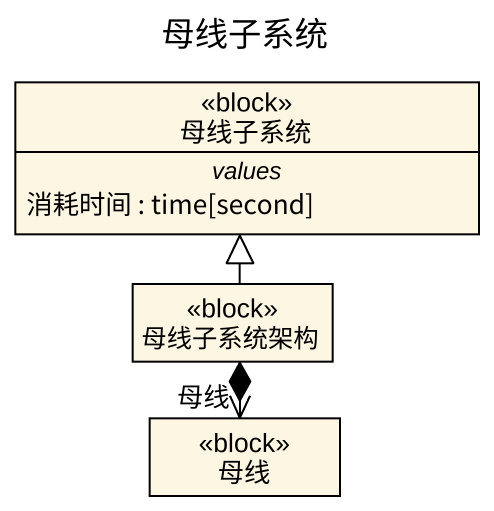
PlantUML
@startuml
title 母线子系统
hide circle
hide empty members
class 母线子系统 <<block>> {
  -- values --
  消耗时间 : time[second]
}
class 母线子系统架构 <<block>>
class 母线 <<block>>
母线子系统架构 -up-|> 母线子系统
母线子系统架构 *--> "母线" 母线
@enduml
